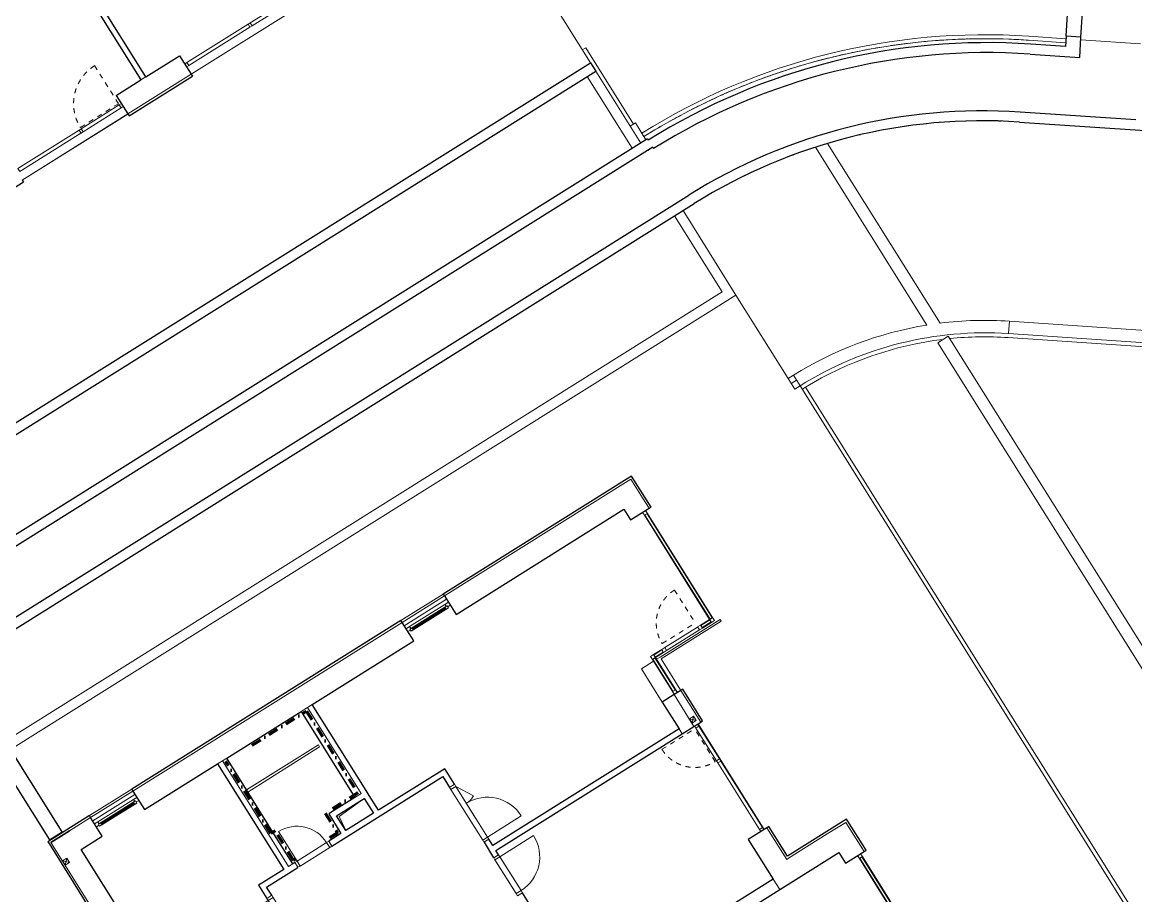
# Model space of a CAD drawing. Header units: millimetres. Extents: x -7743 to 191930, y -8645 to 72638.
# Drawn here: x 86112 to 108452, y 34252 to 51774 of the extents above; entities that cross this region are included whole.
import ezdxf

# ---------------------------------------------------------------- set-up
doc = ezdxf.new("R2010")
doc.units = ezdxf.units.MM
for name, pattern in [('HA_Dash_2mm-S1mm', [200, 100, -100]), ('HA_DashDot_2_2mm-S0_6mm', [1650, 750, -450, 0, -450]), ('HA_DashDot_4mm-S1mm', [400, 200, -100, 0, -100])]:
    doc.linetypes.add(name, pattern=pattern)
for name, color, linetype, lineweight in [('A-DETL-GENF-OTLN', 9, 'Continuous', 9), ('A-DOOR-____-MCUT', 9, 'Continuous', 9), ('A-DOOR-____-OTLN', 9, 'Continuous', 9), ('A-DOOR-FRAM-MCUT', 9, 'Continuous', 9), ('A-FLOR-____-OTLN', 9, 'Continuous', 9), ('A-GENM-____-OTLN', 9, 'Continuous', 9), ('A-GLAZ-____-MCUT', 9, 'Continuous', 5), ('A-GLAZ-____-OTLN', 9, 'Continuous', 5), ('A-GLAZ-CURT-MCUT', 9, 'Continuous', 5), ('A-GLAZ-CURT-OTLN', 9, 'Continuous', 5), ('A-GLAZ-CWMG-MCUT', 9, 'Continuous', 5), ('A-GLAZ-CWMG-OTLN', 9, 'Continuous', 5), ('A-WALL-____-MCUT', 9, 'Continuous', 25), ('A-WALL-____-OTLN', 9, 'Continuous', 9), ('I-WALL-____-MCUT', 9, 'Continuous', 25), ('I-WALL-____-OTLN', 9, 'Continuous', 9), ('M-HVAC-DUCT-OTLN', 9, 'Continuous', 9), ('S-BEAM-____-OTLN', 9, 'Continuous', 9)]:
    doc.layers.add(name, color=color, linetype=linetype, lineweight=lineweight)

# ---------------------------------------------------------------- blocks, each defined once
blk = doc.blocks.new('HA_DR_Single_Swing_Solid - In_BJ_700x2100-2040353-schema rezu D_110_5100')
at = {"layer": 'A-DOOR-____-MCUT', "linetype": 'HA_DashDot_2_2mm-S0_6mm'}
for p, q in [((-350, 57.5), (350, 57.5)), ((-350, -57.5), (350, -57.5))]:
    blk.add_line(p, q, dxfattribs=at)
at = {"layer": 'A-DOOR-____-OTLN', "lineweight": 5}
blk.add_line((350, -757.5), (350, -57.5), dxfattribs=at)
blk.add_arc((350, -57.5), 700, 180, 270, dxfattribs=at)
at = {"layer": 'A-DOOR-FRAM-MCUT'}
for p, q in [((-350, 57.5), (-400, 57.5)), ((-400, 57.5), (-400, -57.5)), ((-350, -57.5), (-350, 57.5)), ((400, 57.5), (350, 57.5)), ((350, 57.5), (350, -57.5)), ((400, -57.5), (400, 57.5)), ((-400, -57.5), (-350, -57.5)), ((350, -57.5), (400, -57.5))]:
    blk.add_line(p, q, dxfattribs=at)
blk = doc.blocks.new('HA_DR_Double_Swing_Solid - In_BJ_1200x2100_800-1662813-schema rezu D_110_5100')
at = {"layer": 'A-DOOR-____-MCUT', "linetype": 'HA_DashDot_2_2mm-S0_6mm'}
for p, q in [((-600, 57.5), (600, 57.5)), ((-600, -57.5), (600, -57.5))]:
    blk.add_line(p, q, dxfattribs=at)
at = {"layer": 'A-DOOR-____-OTLN', "lineweight": 5}
for p, q in [((600, 857.5), (600, 57.5)), ((-253.6, 257.5), (-600, 57.5))]:
    blk.add_line(p, q, dxfattribs=at)
for centre, radius, start, end in [((600, 57.5), 800, 90, 180), ((-600, 57.5), 400, 360, 30)]:
    blk.add_arc(centre, radius, start, end, dxfattribs=at)
at = {"layer": 'A-DOOR-FRAM-MCUT'}
for p, q in [((-650, -57.5), (-650, 57.5)), ((-650, 57.5), (-600, 57.5)), ((-600, 57.5), (-600, -57.5)), ((600, 57.5), (650, 57.5)), ((600, -57.5), (600, 57.5)), ((650, 57.5), (650, -57.5)), ((-600, -57.5), (-650, -57.5)), ((650, -57.5), (600, -57.5))]:
    blk.add_line(p, q, dxfattribs=at)
blk = doc.blocks.new('HA_WD_SinglePanel - 1000x2400-1662822-schema rezu D_110_5100')
at = {"layer": 'A-GLAZ-____-MCUT'}
for p, q in [((-420, 70), (-500, 70)), ((-500, 0), (-440, 0)), ((-440, -25), (-440, 25)), ((-440, 25), (-390, 25)), ((-420, 25), (-420, 70)), ((-390, 25), (-390, -25)), ((390, 5), (-390, 5)), ((390, -25), (390, 25)), ((390, 25), (440, 25)), ((500, 70), (420, 70)), ((420, 70), (420, 25)), ((440, 25), (440, -25)), ((440, 0), (500, 0)), ((-390, -25), (-440, -25)), ((390, -5), (-390, -5)), ((440, -25), (390, -25))]:
    blk.add_line(p, q, dxfattribs=at)
at = {"layer": 'A-GLAZ-____-OTLN'}
for p, q in [((440, 25), (-440, 25)), ((-440, -25), (-440, 25)), ((420, 70), (-420, 70)), ((390, 25), (-390, 25)), ((440, 25), (440, -25)), ((-440, -25), (440, -25)), ((390, -25), (-390, -25))]:
    blk.add_line(p, q, dxfattribs=at)
blk = doc.blocks.new('System Panel - Glazed_50mm_Offset50-1462710-schema rezu D_110_5100')
at = {"layer": 'A-GLAZ-CURT-MCUT'}
for p, q in [((1232, 125), (-1232, 125)), ((-1232, 125), (-1232, 75)), ((-1232, 75), (1232, 75)), ((1232, 75), (1232, 125))]:
    blk.add_line(p, q, dxfattribs=at)
blk = doc.blocks.new('Rectangular Mullion - 70x70_Symetric_Offset0-1462708-schema rezu D_110_5100')
at = {"layer": 'A-GLAZ-CWMG-OTLN'}
for p, q in [((-15683, 39795), (-16991, 41884)), ((-15623, 39832), (-16932, 41921))]:
    blk.add_line(p, q, dxfattribs=at)
blk = doc.blocks.new('Rectangular Mullion - 70x70_Symetric_Offset0-1395025-schema rezu D_110_5100')
at = {"layer": 'A-GLAZ-CWMG-MCUT'}
for p, q in [((-70, -65), (0, -65)), ((-70, -135), (-70, -65)), ((0, -135), (-70, -135)), ((0, -65), (0, -135))]:
    blk.add_line(p, q, dxfattribs=at)
blk = doc.blocks.new('Rectangular Mullion - 70x70_Symetric_Offset0-1395026-schema rezu D_110_5100')
at = {"layer": 'A-GLAZ-CWMG-MCUT'}
for p, q in [((0, -65), (-70, -65)), ((-70, -65), (-70, -135)), ((-70, -135), (0, -135)), ((0, -135), (0, -65))]:
    blk.add_line(p, q, dxfattribs=at)
blk = doc.blocks.new('System Panel - Glazed_50mm_Offset50-1502159-schema rezu D_110_5100')
at = {"layer": 'A-GLAZ-CURT-MCUT'}
for p, q in [((107.5, 125), (-107.5, 125)), ((-107.5, 125), (-107.5, 75)), ((-107.5, 75), (107.5, 75)), ((107.5, 75), (107.5, 125))]:
    blk.add_line(p, q, dxfattribs=at)
blk = doc.blocks.new('Rectangular Mullion - 70x70_Symetric_Offset0-1505272-schema rezu D_110_5100')
at = {"layer": 'A-GLAZ-CWMG-OTLN'}
for p, q in [((-15865, 39680), (-15683, 39795)), ((-15828, 39621), (-15646, 39735))]:
    blk.add_line(p, q, dxfattribs=at)
blk = doc.blocks.new('Rectangular Mullion - 70x70_Symetric_Offset0-1501645-schema rezu D_110_5100')
at = {"layer": 'A-GLAZ-CWMG-MCUT'}
for p, q in [((-70, -65), (0, -65)), ((-70, -135), (-70, -65)), ((0, -135), (-70, -135)), ((0, -65), (0, -135))]:
    blk.add_line(p, q, dxfattribs=at)
blk = doc.blocks.new('Rectangular Mullion - 70x70_Symetric_Offset0-1501646-schema rezu D_110_5100')
at = {"layer": 'A-GLAZ-CWMG-MCUT'}
for p, q in [((0, -65), (-70, -65)), ((-70, -65), (-70, -135)), ((-70, -135), (0, -135)), ((0, -135), (0, -65))]:
    blk.add_line(p, q, dxfattribs=at)
blk = doc.blocks.new('System Panel - Glazed_50mm_Offset50-1462713-schema rezu D_110_5100')
at = {"layer": 'A-GLAZ-CURT-MCUT'}
for p, q in [((380, 125), (-380, 125)), ((-380, 125), (-380, 75)), ((-380, 75), (380, 75)), ((380, 75), (380, 125))]:
    blk.add_line(p, q, dxfattribs=at)
blk = doc.blocks.new('Rectangular Mullion - 70x70_Symetric_Offset0-1462711-schema rezu D_110_5100')
at = {"layer": 'A-GLAZ-CWMG-OTLN'}
for p, q in [((-16429, 38348), (-16832, 38992)), ((-16369, 38385), (-16773, 39029))]:
    blk.add_line(p, q, dxfattribs=at)
blk = doc.blocks.new('System Panel - Glazed_50mm_Offset50-2022182-schema rezu D_110_5100')
at = {"layer": 'A-GLAZ-CURT-MCUT'}
for p, q in [((1197.5, 125), (-1197.5, 125)), ((-1197.5, 125), (-1197.5, 75)), ((-1197.5, 75), (1197.5, 75)), ((1197.5, 75), (1197.5, 125))]:
    blk.add_line(p, q, dxfattribs=at)
blk = doc.blocks.new('Rectangular Mullion - 70x70_Symetric_Offset0-2022180-schema rezu D_110_5100')
at = {"layer": 'A-GLAZ-CWMG-OTLN'}
for p, q in [((-11408, 32970), (-12679, 34999)), ((-11349, 33007), (-12619, 35036))]:
    blk.add_line(p, q, dxfattribs=at)
blk = doc.blocks.new('HA_GM_Shaft_Rectangle - Default-2055997-schema rezu D_110_5100')
at = {"layer": 'A-DETL-GENF-OTLN'}
for p, q in [((35, -35), (655, 0)), ((0, -350), (35, -35))]:
    blk.add_line(p, q, dxfattribs=at)
at = {"layer": 'A-GENM-____-OTLN'}
for p, q in [((0, -350), (0, 0)), ((0, 0), (655, 0)), ((655, 0), (655, -350)), ((655, -350), (0, -350))]:
    blk.add_line(p, q, dxfattribs=at)
blk = doc.blocks.new('HA_DR_Single_Swing_Solid - In_BJ_800x2100-2040331-schema rezu D_110_5100')
at = {"layer": 'A-DOOR-____-MCUT', "linetype": 'HA_DashDot_2_2mm-S0_6mm'}
for p, q in [((-400, 57.5), (400, 57.5)), ((-400, -57.5), (400, -57.5))]:
    blk.add_line(p, q, dxfattribs=at)
at = {"layer": 'A-DOOR-____-OTLN', "lineweight": 5}
blk.add_line((400, -857.5), (400, -57.5), dxfattribs=at)
blk.add_arc((400, -57.5), 800, 180, 270, dxfattribs=at)
at = {"layer": 'A-DOOR-FRAM-MCUT'}
for p, q in [((-400, 57.5), (-450, 57.5)), ((-450, 57.5), (-450, -57.5)), ((-400, -57.5), (-400, 57.5)), ((450, 57.5), (400, 57.5)), ((400, 57.5), (400, -57.5)), ((450, -57.5), (450, 57.5)), ((-450, -57.5), (-400, -57.5)), ((400, -57.5), (450, -57.5))]:
    blk.add_line(p, q, dxfattribs=at)
blk = doc.blocks.new('Systémový panel - Sklo-1501127-schema rezu D_110_5100')
at = {"layer": 'A-GLAZ-CURT-MCUT'}
for p, q in [((787.5, 0), (-787.5, 0)), ((-787.5, 0), (-787.5, -70)), ((787.5, -70), (787.5, 0)), ((-787.5, -70), (787.5, -70))]:
    blk.add_line(p, q, dxfattribs=at)
blk = doc.blocks.new('Obdélníková příčel - 50x70mm EXT-1501128-schema rezu D_110_5100')
at = {"layer": 'A-GLAZ-CWMG-MCUT'}
for p, q in [((-50, 70), (0, 70)), ((-50, 0), (-50, 70)), ((0, 70), (0, 0)), ((0, 0), (-50, 0))]:
    blk.add_line(p, q, dxfattribs=at)
blk = doc.blocks.new('Obdélníková příčel - 50x70mm EXT-1501129-schema rezu D_110_5100')
at = {"layer": 'A-GLAZ-CWMG-MCUT'}
for p, q in [((0, 70), (-50, 70)), ((-50, 70), (-50, 0)), ((0, 0), (0, 70)), ((-50, 0), (0, 0))]:
    blk.add_line(p, q, dxfattribs=at)
blk = doc.blocks.new('ABMV_CW_Single_Swing_Generic - Ex_Glass_SKLOPNE-1536050-schema rezu D_110_5100')
at = {"layer": 'A-DOOR-____-OTLN', "linetype": 'HA_Dash_2mm-S1mm', "lineweight": 5}
for p in [(387.5, 805), (-387.5, 30)]:
    blk.add_line(p, (387.5, 30), dxfattribs=at)
blk.add_arc((387.5, 30), 775, 90, 180, dxfattribs=at)
blk = doc.blocks.new('Obdélníková příčel - 50x70mm EXT-1501125-schema rezu D_110_5100')
at = {"layer": 'A-GLAZ-CWMG-OTLN'}
for p, q in [((-15958, 37616), (-15547, 36959)), ((-15899, 37653), (-15488, 36996))]:
    blk.add_line(p, q, dxfattribs=at)
blk = doc.blocks.new('Obdélníková příčel - 50x70mm EXT-1501126-schema rezu D_110_5100')
at = {"layer": 'A-GLAZ-CWMG-MCUT'}
for p, q in [((-25, 70), (25, 70)), ((-25, 0), (-25, 70)), ((25, 70), (25, 0)), ((25, 0), (-25, 0))]:
    blk.add_line(p, q, dxfattribs=at)
blk = doc.blocks.new('System Panel - Glazed_50mm_Offset50-1502124-schema rezu D_110_5100')
at = {"layer": 'A-GLAZ-CURT-MCUT'}
for p, q in [((97.5, 125), (-97.5, 125)), ((-97.5, 125), (-97.5, 75)), ((-97.5, 75), (97.5, 75)), ((97.5, 75), (97.5, 125))]:
    blk.add_line(p, q, dxfattribs=at)
blk = doc.blocks.new('Rectangular Mullion - 70x70_Symetric_Offset0-1505059-schema rezu D_110_5100')
at = {"layer": 'A-GLAZ-CWMG-OTLN'}
for p, q in [((-16810, 39089), (-16645, 39192)), ((-16773, 39029), (-16607, 39133))]:
    blk.add_line(p, q, dxfattribs=at)
blk = doc.blocks.new('Rectangular Mullion - 70x70_Symetric_Offset0-1501643-schema rezu D_110_5100')
at = {"layer": 'A-GLAZ-CWMG-MCUT'}
for p, q in [((-35, -65), (35, -65)), ((-35, -135), (-35, -65)), ((35, -135), (-35, -135)), ((35, -65), (35, -135))]:
    blk.add_line(p, q, dxfattribs=at)
blk = doc.blocks.new('ABMV_CW_Single_Swing_Generic - Ex_Glass_SKLOPNE-1536052-schema rezu D_110_5100')
at = {"layer": 'A-DOOR-____-OTLN', "linetype": 'HA_Dash_2mm-S1mm', "lineweight": 5}
for p in [(390, 810), (-390, 30)]:
    blk.add_line(p, (390, 30), dxfattribs=at)
blk.add_arc((390, 30), 780, 90, 180, dxfattribs=at)
blk = doc.blocks.new('Rectangular Mullion - 70x70_Symetric_Offset0-1502155-schema rezu D_110_5100')
at = {"layer": 'A-GLAZ-CWMG-OTLN'}
for p, q in [((-16585, 39229), (-15924, 39643)), ((-16548, 39170), (-15887, 39584))]:
    blk.add_line(p, q, dxfattribs=at)
blk = doc.blocks.new('HA_GM_Tiling_LineBased - Generic Tiles-1982633-schema rezu D_110_5100')
at = {"layer": 'A-GENM-____-OTLN', "linetype": 'HA_DashDot_4mm-S1mm', "lineweight": 80}
blk.add_line((-50, -50), (0, -50), dxfattribs=at)
blk = doc.blocks.new('HA_GM_Tiling_LineBased - Generic Tiles-1981519-schema rezu D_110_5100')
at = {"layer": 'A-GENM-____-OTLN', "linetype": 'HA_DashDot_4mm-S1mm', "lineweight": 80}
blk.add_line((50, -50), (1750, -50), dxfattribs=at)
blk = doc.blocks.new('HA_GM_Tiling_LineBased - Generic Tiles-1682384-schema rezu D_110_5100')
at = {"layer": 'A-GENM-____-OTLN', "linetype": 'HA_DashDot_4mm-S1mm', "lineweight": 80}
blk.add_line((50, -50), (1335, -50), dxfattribs=at)
blk = doc.blocks.new('HA_GM_Tiling_LineBased - Generic Tiles-1682385-schema rezu D_110_5100')
at = {"layer": 'A-GENM-____-OTLN', "linetype": 'HA_DashDot_4mm-S1mm', "lineweight": 80}
blk.add_line((50, -50), (1985, -50), dxfattribs=at)
blk = doc.blocks.new('HA_GM_Tiling_LineBased - Generic Tiles-1682386-schema rezu D_110_5100')
at = {"layer": 'A-GENM-____-OTLN', "linetype": 'HA_DashDot_4mm-S1mm', "lineweight": 80}
blk.add_line((50, -50), (820, -50), dxfattribs=at)
blk = doc.blocks.new('HA_GM_Tiling_LineBased - Generic Tiles-1682387-schema rezu D_110_5100')
at = {"layer": 'A-GENM-____-OTLN', "linetype": 'HA_DashDot_4mm-S1mm', "lineweight": 80}
blk.add_line((-50, -50), (415, -50), dxfattribs=at)
blk = doc.blocks.new('HA_GM_Tiling_LineBased - Generic Tiles-1682388-schema rezu D_110_5100')
at = {"layer": 'A-GENM-____-OTLN', "linetype": 'HA_DashDot_4mm-S1mm', "lineweight": 80}
blk.add_line((50, -50), (240, -50), dxfattribs=at)
blk = doc.blocks.new('HA_GM_Tiling_LineBased - Generic Tiles-1981531-schema rezu D_110_5100')
at = {"layer": 'A-GENM-____-OTLN', "linetype": 'HA_DashDot_4mm-S1mm', "lineweight": 80}
blk.add_line((50, -50), (750, -50), dxfattribs=at)
blk = doc.blocks.new('HA_GM_Tiling_LineBased - Generic Tiles-1981518-schema rezu D_110_5100')
at = {"layer": 'A-GENM-____-OTLN', "linetype": 'HA_DashDot_4mm-S1mm', "lineweight": 80}
blk.add_line((-50, -50), (50, -50), dxfattribs=at)
blk = doc.blocks.new('185-01_OBJEKT C_Central_rvt-3-schema rezu D_110_5100')
at = {"layer": 'A-FLOR-____-OTLN'}
for p, q in [((-20962, 40199), (-21810, 39668)), ((-16328, 38328), (-16768, 39032)), ((-14590, 35582), (-15917, 37701)), ((-27213, 36284), (-28060, 35753)), ((-12656, 35094), (-12652, 35097)), ((-12652, 35097), (-12652, 35098))]:
    blk.add_line(p, q, dxfattribs=at)
at = {"layer": 'A-WALL-____-MCUT'}
for p, q in [((-17249, 42672), (-17287, 42648)), ((-16859, 42049), (-17249, 42672)), ((-17287, 42648), (-21029, 40305)), ((-20771, 39893), (-17403, 42004)), ((-17403, 42004), (-17270, 41792)), ((-17270, 41792), (-16897, 42025)), ((-16897, 42025), (-16859, 42049)), ((-21029, 40305), (-21005, 40266)), ((-21005, 40266), (-20771, 39893)), ((-21876, 39774), (-27279, 36390)), ((-21852, 39736), (-21876, 39774)), ((-21619, 39363), (-21852, 39736)), ((-23657, 38086), (-21619, 39363)), ((-16260, 38371), (-16396, 38286)), ((-16222, 38395), (-16260, 38371)), ((-15824, 37759), (-16222, 38395)), ((-25373, 37011), (-23882, 37945)), ((-15862, 37735), (-15824, 37759)), ((-15998, 37650), (-15862, 37735)), ((-27021, 35979), (-25555, 36897)), ((-27279, 36390), (-27255, 36352)), ((-27255, 36352), (-27021, 35979)), ((-28126, 35859), (-28961, 35336)), ((-28103, 35821), (-28126, 35859)), ((-27869, 35448), (-28103, 35821)), ((-12936, 35786), (-14122, 35043)), ((-12912, 35748), (-12936, 35786)), ((-12546, 35164), (-12912, 35748)), ((-28526, 35555), (-28899, 35322)), ((-28899, 35322), (-28526, 35555)), ((-14535, 35617), (-14908, 35383)), ((-14497, 35641), (-14535, 35617)), ((-14122, 35043), (-14497, 35641)), ((-28961, 35336), (-28937, 35298)), ((-28937, 35298), (-27536, 33061)), ((-28293, 35182), (-27869, 35448)), ((-14908, 35383), (-14409, 34586)), ((-27125, 33318), (-28293, 35182)), ((-13903, 34608), (-13090, 35118)), ((-13090, 35118), (-12958, 34907)), ((-12958, 34907), (-12585, 35140)), ((-12585, 35140), (-12546, 35164)), ((-14276, 34375), (-13903, 34608))]:
    blk.add_line(p, q, dxfattribs=at)
at = {"layer": 'A-WALL-____-MCUT', "lineweight": 9}
for p, q in [((-17263, 42610), (-21005, 40266)), ((-21005, 40266), (-17263, 42610)), ((-17030, 42237), (-17263, 42610)), ((-17263, 42610), (-17030, 42237)), ((-16897, 42025), (-17030, 42237)), ((-17030, 42237), (-16897, 42025)), ((-21852, 39736), (-27255, 36352)), ((-27255, 36352), (-21852, 39736)), ((-15998, 37650), (-16396, 38286)), ((-16396, 38286), (-15998, 37650)), ((-16260, 38371), (-15862, 37735)), ((-15862, 37735), (-16260, 38371)), ((-23754, 38025), (-23882, 37945)), ((-23657, 38086), (-23754, 38025)), ((-23754, 38025), (-22674, 36300)), ((-22674, 36300), (-23754, 38025)), ((-16235, 37502), (-16296, 37599)), ((-25458, 36958), (-25555, 36897)), ((-25373, 37011), (-25458, 36958)), ((-24463, 35369), (-25458, 36958)), ((-25458, 36958), (-24463, 35369)), ((-22801, 36221), (-22674, 36300)), ((-28103, 35821), (-28526, 35555)), ((-28526, 35555), (-28103, 35821)), ((-14137, 34981), (-14535, 35617)), ((-14535, 35617), (-14137, 34981)), ((-12950, 35724), (-13323, 35491)), ((-13323, 35491), (-12950, 35724)), ((-12585, 35140), (-12950, 35724)), ((-12950, 35724), (-12585, 35140)), ((-28899, 35322), (-27498, 33084)), ((-27498, 33084), (-28899, 35322)), ((-24131, 34839), (-24463, 35369)), ((-24463, 35369), (-24131, 34839)), ((-13323, 35491), (-14099, 35005)), ((-14099, 35005), (-13323, 35491)), ((-24131, 34839), (-24046, 34892)), ((-14137, 34981), (-14099, 35005)), ((-14276, 34375), (-14409, 34586))]:
    blk.add_line(p, q, dxfattribs=at)
at = {"layer": 'A-WALL-____-OTLN'}
for p, q in [((-21876, 39774), (-21029, 40305)), ((-21810, 39668), (-20962, 40199)), ((-16679, 39040), (-15474, 39796)), ((-15450, 39757), (-15474, 39796)), ((-15450, 39757), (-16656, 39002)), ((-17052, 38807), (-16811, 38958)), ((-16751, 38995), (-16679, 39040)), ((-16656, 39002), (-16260, 38371)), ((-16633, 38137), (-17052, 38807)), ((-28126, 35859), (-27279, 36390)), ((-28060, 35753), (-27213, 36284)), ((-12584, 35139), (-12652, 35097)), ((-12652, 35097), (-12652, 35098)), ((-12585, 35140), (-12584, 35139))]:
    blk.add_line(p, q, dxfattribs=at)
at = {"layer": 'I-WALL-____-MCUT'}
for p, q in [((-16396, 38286), (-16633, 38137)), ((-22577, 36361), (-23657, 38086)), ((-16633, 38137), (-16296, 37599)), ((-23882, 37945), (-22801, 36221)), ((-16296, 37599), (-20033, 35258)), ((-16235, 37502), (-15998, 37650)), ((-19972, 35161), (-16235, 37502)), ((-25555, 36897), (-24228, 34778)), ((-24378, 35422), (-25373, 37011)), ((-23265, 35246), (-21036, 36642)), ((-20999, 36801), (-22330, 35967)), ((-21036, 36642), (-20900, 36426)), ((-20938, 36703), (-20999, 36801)), ((-20803, 36487), (-20938, 36703)), ((-22801, 36221), (-23229, 35953)), ((-23168, 35855), (-22613, 36203)), ((-22613, 36203), (-22427, 35906)), ((-22516, 36264), (-22577, 36361)), ((-22330, 35967), (-22516, 36264)), ((-23229, 35953), (-23327, 35892)), ((-23327, 35892), (-23080, 35498)), ((-22982, 35559), (-23168, 35855)), ((-22427, 35906), (-22982, 35559)), ((-24046, 34892), (-24378, 35422)), ((-23080, 35498), (-23326, 35344)), ((-20210, 35324), (-20017, 35015)), ((-20033, 35258), (-20113, 35385)), ((-19919, 35076), (-19972, 35161)), ((-24004, 34919), (-24046, 34892)), ((-24228, 34778), (-24635, 34523)), ((-24574, 34426), (-23943, 34821)), ((-24635, 34523), (-24733, 34462)), ((-24733, 34462), (-24568, 34200)), ((-24470, 34261), (-24574, 34426)), ((-14409, 34586), (-18146, 32246)), ((-18146, 32246), (-19441, 34313)), ((-19285, 31237), (-14276, 34375))]:
    blk.add_line(p, q, dxfattribs=at)
at = {"layer": 'I-WALL-____-OTLN'}
for p, q in [((-24975, 36375), (-23534, 37278)), ((-23508, 37236), (-24948, 36333)), ((-23534, 37278), (-23508, 37236)), ((-20776, 36445), (-20139, 35428)), ((-20237, 35367), (-20874, 36384)), ((-19565, 34295), (-19990, 34973)), ((-19893, 35034), (-19468, 34356))]:
    blk.add_line(p, q, dxfattribs=at)
at = {"layer": 'M-HVAC-DUCT-OTLN', "lineweight": 5}
for p, q in [((-16090, 37799), (-16005, 37852)), ((-15952, 37767), (-16090, 37799)), ((-16037, 37714), (-16090, 37799)), ((-16037, 37714), (-16005, 37852)), ((-15952, 37767), (-16037, 37714)), ((-16005, 37852), (-15952, 37767)), ((-28664, 34950), (-28579, 35003)), ((-28526, 34918), (-28664, 34950)), ((-28611, 34865), (-28664, 34950)), ((-28611, 34865), (-28579, 35003)), ((-28526, 34918), (-28611, 34865)), ((-28579, 35003), (-28526, 34918))]:
    blk.add_line(p, q, dxfattribs=at)
at = {"layer": 'A-DOOR-____-OTLN', "color": 250, "lineweight": 9}
for name, p, rotation in [('ABMV_CW_Single_Swing_Generic - Ex_Glass_SKLOPNE-1536052-schema rezu D_110_5100', (-16289, 39491), 32.06124947745543), ('ABMV_CW_Single_Swing_Generic - Ex_Glass_SKLOPNE-1536050-schema rezu D_110_5100', (-15753, 37288), 122.0612494774548), ('HA_DR_Double_Swing_Solid - In_BJ_1200x2100_800-1662813-schema rezu D_110_5100', (-20507, 35906), 302.0612494774555), ('HA_DR_Single_Swing_Solid - In_BJ_700x2100-2040353-schema rezu D_110_5100', (-23634, 35083), 212.0612494774556), ('HA_DR_Single_Swing_Solid - In_BJ_800x2100-2040331-schema rezu D_110_5100', (-19729, 34664), 122.0612494774555), ('HA_DR_Single_Swing_Solid - In_BJ_800x2100-2040331-schema rezu D_110_5100', (-24280, 33849), 302.0612494774555)]:
    blk.add_blockref(name, p, dxfattribs=dict(at, rotation=rotation))
at = {"layer": 'A-GENM-____-OTLN', "color": 250, "lineweight": 9}
for name, p, rotation in [('HA_GM_Tiling_LineBased - Generic Tiles-1682384-schema rezu D_110_5100', (-24928, 37290), 32.06124947745583), ('HA_GM_Tiling_LineBased - Generic Tiles-1682385-schema rezu D_110_5100', (-23754, 38025), 302.0612494774557), ('HA_GM_Tiling_LineBased - Generic Tiles-1981519-schema rezu D_110_5100', (-24502, 35433), 122.0612494774557), ('HA_GM_Tiling_LineBased - Generic Tiles-1682386-schema rezu D_110_5100', (-22674, 36300), 212.0612494774558), ('HA_GM_Shaft_Rectangle - Default-2055997-schema rezu D_110_5100', (-23168, 35855), 32.06124947745543), ('HA_GM_Tiling_LineBased - Generic Tiles-1682387-schema rezu D_110_5100', (-23327, 35892), 302.0612494774557), ('HA_GM_Tiling_LineBased - Generic Tiles-1981518-schema rezu D_110_5100', (-24418, 35486), 212.0612494774558), ('HA_GM_Tiling_LineBased - Generic Tiles-1981531-schema rezu D_110_5100', (-24046, 34892), 122.0612494774557), ('HA_GM_Tiling_LineBased - Generic Tiles-1682388-schema rezu D_110_5100', (-23080, 35498), 212.0612494774558), ('HA_GM_Tiling_LineBased - Generic Tiles-1982633-schema rezu D_110_5100', (-24004, 34919), 212.0612494774558)]:
    blk.add_blockref(name, p, dxfattribs=dict(at, rotation=rotation))
at = {"layer": 'A-GLAZ-____-OTLN', "color": 250, "lineweight": 9, "rotation": 32.06124947745575}
for p in [(-21312, 39815), (-27562, 35900)]:
    blk.add_blockref('HA_WD_SinglePanel - 1000x2400-1662822-schema rezu D_110_5100', p, dxfattribs=at)
at = {"layer": 'A-GLAZ-CURT-OTLN', "color": 250, "lineweight": 9}
for name, p, rotation in [('System Panel - Glazed_50mm_Offset50-1462710-schema rezu D_110_5100', (-16392, 40805), 302.0612494774553), ('System Panel - Glazed_50mm_Offset50-1502159-schema rezu D_110_5100', (-15808, 39793), 212.0612494774554), ('System Panel - Glazed_50mm_Offset50-1502124-schema rezu D_110_5100', (-16762, 39195), 212.0612494774554), ('System Panel - Glazed_50mm_Offset50-1462713-schema rezu D_110_5100', (-16685, 38636), 302.0612494774554), ('Systémový panel - Sklo-1501127-schema rezu D_110_5100', (-15102, 36249), 122.0612494774548), ('System Panel - Glazed_50mm_Offset50-2022182-schema rezu D_110_5100', (-12098, 33949), 302.0612494774555)]:
    blk.add_blockref(name, p, dxfattribs=dict(at, rotation=rotation))
at = {"layer": 'A-GLAZ-CWMG-OTLN', "color": 250, "lineweight": 9}
for name, p, rotation in [('Rectangular Mullion - 70x70_Symetric_Offset0-1395026-schema rezu D_110_5100', (-17083, 41908), 122.0612494774553), ('Rectangular Mullion - 70x70_Symetric_Offset0-1501646-schema rezu D_110_5100', (-15658, 39887), 32.06124947745543), ('Rectangular Mullion - 70x70_Symetric_Offset0-1395026-schema rezu D_110_5100', (-16924, 39017), 122.0612494774554), ('Obdélníková příčel - 50x70mm EXT-1501129-schema rezu D_110_5100', (-14658, 35540), 302.0612494774548), ('Rectangular Mullion - 70x70_Symetric_Offset0-1395026-schema rezu D_110_5100', (-12771, 35024), 122.0612494774555)]:
    blk.add_blockref(name, p, dxfattribs=dict(at, rotation=rotation))
for name in ['Rectangular Mullion - 70x70_Symetric_Offset0-1462708-schema rezu D_110_5100', 'Rectangular Mullion - 70x70_Symetric_Offset0-1505272-schema rezu D_110_5100', 'Rectangular Mullion - 70x70_Symetric_Offset0-1502155-schema rezu D_110_5100', 'Rectangular Mullion - 70x70_Symetric_Offset0-1505059-schema rezu D_110_5100', 'Rectangular Mullion - 70x70_Symetric_Offset0-1462711-schema rezu D_110_5100', 'Obdélníková příčel - 50x70mm EXT-1501125-schema rezu D_110_5100', 'Rectangular Mullion - 70x70_Symetric_Offset0-2022180-schema rezu D_110_5100']:
    blk.add_blockref(name, (0, 0), dxfattribs=at)
at = {"layer": 'A-GLAZ-CWMG-OTLN', "color": 250, "lineweight": 9, "extrusion": (0, 0, -1)}
for name, p, rotation in [('Rectangular Mullion - 70x70_Symetric_Offset0-1395025-schema rezu D_110_5100', (15701, 39701), 237.9387505225447), ('Rectangular Mullion - 70x70_Symetric_Offset0-1501643-schema rezu D_110_5100', (15929, 39717), 327.9387505225446), ('Rectangular Mullion - 70x70_Symetric_Offset0-1501643-schema rezu D_110_5100', (16649, 39266), 327.9387505225446), ('Rectangular Mullion - 70x70_Symetric_Offset0-1501645-schema rezu D_110_5100', (16904, 39107), 327.9387505225446), ('Rectangular Mullion - 70x70_Symetric_Offset0-1395025-schema rezu D_110_5100', (16446, 38254), 237.9387505225446), ('Obdélníková příčel - 50x70mm EXT-1501128-schema rezu D_110_5100', (15985, 37658), 57.93875052254517), ('Obdélníková příčel - 50x70mm EXT-1501126-schema rezu D_110_5100', (15534, 36938), 57.93875052254517)]:
    blk.add_blockref(name, p, dxfattribs=dict(at, rotation=rotation))
blk = doc.blocks.new('Systémový panel - Sklo-1480324-schema rezu D_110_5100')
at = {"layer": 'A-GLAZ-CURT-MCUT'}
for p, q in [((-725, 0), (725, 0)), ((-725, -70), (-725, 0)), ((725, -70), (-725, -70)), ((725, -70), (725, 0))]:
    blk.add_line(p, q, dxfattribs=at)
blk = doc.blocks.new('Obdélníková příčel - 50x70mm EXT-1479988-schema rezu D_110_5100')
at = {"layer": 'A-GLAZ-CWMG-MCUT'}
for p, q in [((0, 70), (-50, 70)), ((-50, 70), (-50, 0)), ((-50, 0), (0, 0)), ((0, 70), (0, 0))]:
    blk.add_line(p, q, dxfattribs=at)
blk = doc.blocks.new('ABMV_CW_Single_Swing_Generic - Ex_Glass_SKLOPNE-1529248-schema rezu D_110_5100')
at = {"layer": 'A-DOOR-____-OTLN', "linetype": 'HA_Dash_2mm-S1mm', "lineweight": 5}
for p in [(450, 930), (-450, 30)]:
    blk.add_line(p, (450, 30), dxfattribs=at)
blk.add_arc((450, 30), 900, 90, 180, dxfattribs=at)
blk = doc.blocks.new('Obdélníková příčel - 50x70mm EXT-1480163-schema rezu D_110_5100')
at = {"layer": 'A-GLAZ-CWMG-OTLN'}
for p, q in [((-31448, 47661), (-32211, 47183)), ((-31411, 47601), (-32173, 47124))]:
    blk.add_line(p, q, dxfattribs=at)
blk = doc.blocks.new('Obdélníková příčel - 50x70mm EXT-1479993-schema rezu D_110_5100')
at = {"layer": 'A-GLAZ-CWMG-MCUT'}
for p, q in [((25, 70), (-25, 70)), ((-25, 70), (-25, 0)), ((-25, 0), (25, 0)), ((25, 70), (25, 0))]:
    blk.add_line(p, q, dxfattribs=at)
blk = doc.blocks.new('Obdélníková příčel - 50x70mm EXT-1479989-schema rezu D_110_5100')
at = {"layer": 'A-GLAZ-CWMG-MCUT'}
for p, q in [((0, 70), (-50, 70)), ((-50, 70), (-50, 0)), ((-50, 0), (0, 0)), ((0, 70), (0, 0))]:
    blk.add_line(p, q, dxfattribs=at)
blk = doc.blocks.new('185-01_OBJEKT D_Central_rvt-3-schema rezu D_110_5100')
at = {"layer": 'A-FLOR-____-OTLN'}
for p, q in [((-26084, 50730), (-23965, 52057)), ((-29474, 48607), (-27355, 49934))]:
    blk.add_line(p, q, dxfattribs=at)
at = {"layer": 'A-WALL-____-MCUT'}
for p, q in [((-26996, 50679), (-26318, 51104)), ((-26318, 51104), (-26085, 50731)), ((-26085, 50731), (-26061, 50693)), ((-27589, 50308), (-27094, 50618)), ((-27332, 49897), (-26061, 50693)), ((-27589, 50308), (-27356, 49935)), ((-27356, 49935), (-27332, 49897)), ((-31251, 47442), (-29451, 48570)), ((-29474, 48608), (-29451, 48570))]:
    blk.add_line(p, q, dxfattribs=at)
at = {"layer": 'A-WALL-____-MCUT', "lineweight": 9}
for p, q in [((-27356, 49935), (-26085, 50731)), ((-26085, 50731), (-27356, 49935)), ((-27094, 50618), (-26996, 50679))]:
    blk.add_line(p, q, dxfattribs=at)
at = {"layer": 'I-WALL-____-MCUT'}
for p, q in [((-26996, 50679), (-29403, 54523)), ((-29501, 54461), (-27094, 50618))]:
    blk.add_line(p, q, dxfattribs=at)
at = {"layer": 'A-DOOR-____-OTLN', "color": 250, "lineweight": 9, "rotation": 32.06111111111168}
blk.add_blockref('ABMV_CW_Single_Swing_Generic - Ex_Glass_SKLOPNE-1529248-schema rezu D_110_5100', (-27910, 49877), dxfattribs=at)
at = {"layer": 'A-GLAZ-CURT-OTLN', "color": 250, "lineweight": 9, "rotation": 32.06111111111168}
for p in [(-25558, 51350), (-28948, 49227)]:
    blk.add_blockref('Systémový panel - Sklo-1480324-schema rezu D_110_5100', p, dxfattribs=at)
at = {"layer": 'A-GLAZ-CWMG-OTLN', "color": 250, "lineweight": 9}
for p in [(7310, 4578), (3920, 2455)]:
    blk.add_blockref('Obdélníková příčel - 50x70mm EXT-1480163-schema rezu D_110_5100', p, dxfattribs=at)
at = {"layer": 'A-GLAZ-CWMG-OTLN', "color": 250, "lineweight": 9, "extrusion": (0, 0, -1), "rotation": 147.9388888888883}
for name, p in [('Obdélníková příčel - 50x70mm EXT-1479993-schema rezu D_110_5100', (24922, 51748)), ('Obdélníková příčel - 50x70mm EXT-1479988-schema rezu D_110_5100', (27486, 50142)), ('Obdélníková příčel - 50x70mm EXT-1479993-schema rezu D_110_5100', (28312, 49625))]:
    blk.add_blockref(name, p, dxfattribs=at)
at = {"layer": 'A-GLAZ-CWMG-OTLN', "color": 250, "lineweight": 9, "rotation": 212.0611111111117}
blk.add_blockref('Obdélníková příčel - 50x70mm EXT-1479989-schema rezu D_110_5100', (-26215, 50939), dxfattribs=at)

msp = doc.modelspace()

# ---------------------------------------------------------------- linework, layer by layer
at = {"layer": 'A-FLOR-____-OTLN'}
for p, q in [((91621, 52058), (89500.8, 50729.9)), ((97511.6, 50961.5), (96770.9, 52144.1)), ((107045.9, 51364), (106299.6, 51414.6)), ((108547.6, 51342.2), (107350.2, 51423.5)), ((88231.2, 49934.7), (86112.5, 48607.6)), ((98626.4, 49181.6), (98626.1, 49182.1)), ((104258.8, 45699.6), (102024, 49267.5)), ((102270.7, 49344.7), (104529.4, 45738.6)), ((100430.9, 46300.6), (101479.3, 44626.9)), ((105917.1, 45777.6), (111786.7, 45379.2)), ((101479.3, 44626.9), (101585.3, 44693.2)), ((101612, 44415), (101479.3, 44626.9)), ((101646.2, 44595.7), (101540.4, 44529.4)), ((101717.8, 44481.2), (101612, 44415)), ((112241.6, 27680), (101718, 44481.4)), ((93734.5, 39735.5), (94582, 40266.4)), ((87484.4, 35820.7), (88331.8, 36351.5)), ((86910.1, 35531.8), (86918.1, 35519.1)), ((86723.7, 35415), (86731.6, 35402.3)), ((103002.9, 35139.4), (102930.8, 35094.3))]:
    msp.add_line(p, q, dxfattribs=at)
for centre, radius, start, end in [((105426.1, 38544.2), 12900, 86.11727, 122.02139), ((105379, 38898.2), 10900, 99.24791, 100.12208), ((105379, 38898.2), 10900, 97.37209, 98.23681), ((105379, 38898.2), 10900, 95.49627, 96.34805), ((105379, 38898.2), 10900, 93.62046, 94.45347), ((105379, 38898.2), 10900, 91.74465, 92.54805), ((105379, 38898.2), 10900, 89.86886, 90.61882), ((105379, 38898.2), 10900, 87.99306, 88.61813), ((105379, 38898.2), 10900, 104.87542, 105.76687), ((105379, 38898.2), 10900, 102.99958, 103.88653), ((105379, 38898.2), 10900, 101.12374, 102.00507), ((105426.1, 38544.2), 12625, 121.86119, 122.58779), ((105379, 38898.2), 10900, 108.40453, 109.22901), ((105379, 38898.2), 10900, 112.08475, 112.89969), ((105379, 38898.2), 10900, 110.24294, 111.06508), ((105379, 38898.2), 10900, 115.79031, 116.56601), ((105379, 38898.2), 10900, 113.93225, 114.73324), ((105379, 38898.2), 10900, 117.67159, 118.39818), ((105379, 38898.2), 10900, 119.62255, 120.2299), ((105426.1, 38544.2), 7250, 99.26561, 121.99028), ((105426.1, 38544.2), 7250, 86.11727, 97.10486)]:
    msp.add_arc(centre, radius, start, end, dxfattribs=at)
at = {"layer": 'A-WALL-____-MCUT'}
for p, q in [((107054.1, 51495.5), (107647.2, 60988.2)), ((107353.5, 51476.8), (107946.6, 60969.5)), ((82956.1, 41844.6), (97511.6, 50961.5)), ((97511.6, 50961.5), (97617.8, 50792)), ((83062.3, 41675.1), (97617.8, 50792)), ((98655.6, 49436.6), (83964.5, 40234.7)), ((98655.6, 49436.6), (98672.6, 49409.5)), ((98761.8, 49267.1), (84070.6, 40065.2)), ((98761.8, 49267.1), (98778.8, 49240)), ((84707.6, 39048.2), (99486.9, 48305.3)), ((84813.8, 38878.7), (99593, 48135.8)), ((84459, 38879.9), (86655.9, 35372.6)), ((86910.1, 35531.8), (84813.8, 38878.7)), ((86655.9, 35372.6), (86910.1, 35531.8))]:
    msp.add_line(p, q, dxfattribs=at)
for centre, radius in [((105480.4, 38540.5), 12825), ((105480.4, 38540.5), 12625), ((105379, 38898.2), 11100), ((105379, 38898.2), 10900)]:
    msp.add_arc(centre, radius, 86.11727, 122.06125, dxfattribs=at)
at = {"layer": 'A-WALL-____-OTLN'}
for p, q in [((106305.1, 51494.4), (107050.9, 51443.8)), ((97348.7, 51221.5), (97416.5, 51264)), ((97416.5, 51264), (98375.4, 49733)), ((97617.8, 50792), (98520, 49351.6)), ((98350.5, 49245.4), (97448.3, 50685.8)), ((100155.3, 46364), (99199.8, 47889.4)), ((99369.3, 47995.6), (100430.9, 46300.6)), ((85769.3, 37353.2), (100155.3, 46364)), ((100430.9, 46300.6), (85875.4, 37183.7)), ((105900.1, 45528.2), (105917.1, 45777.6)), ((104479.9, 45346.7), (104691.7, 45479.4)), ((104691.7, 45479.4), (115872.5, 27629)), ((111764.3, 45050), (105894.7, 45448.3)), ((111769.7, 45129.8), (105900.1, 45528.2)), ((115641.3, 27527), (104479.9, 45346.7)), ((101585.3, 44693.3), (101717.8, 44481.2)), ((101828.5, 44455.5), (113214.6, 26277.2)), ((86663.8, 35359.9), (86655.9, 35372.6)), ((86723.7, 35415), (86731.6, 35402.3))]:
    msp.add_line(p, q, dxfattribs=at)
for centre, radius, start, end in [((105426.1, 38544.2), 12980, 86.11727, 122.02159), ((105426.1, 38544.2), 12900, 95.06248, 95.84684), ((105426.1, 38544.2), 12900, 93.92753, 94.90528), ((105426.1, 38544.2), 12900, 93.27344, 94.04506), ((105426.1, 38544.2), 12900, 92.14233, 93.14765), ((105426.1, 38544.2), 12900, 91.4844, 92.233), ((105426.1, 38544.2), 12900, 90.33481, 91.39003), ((105426.1, 38544.2), 12900, 89.69536, 90.39828), ((105426.1, 38544.2), 12900, 88.46035, 89.63243), ((105426.1, 38544.2), 12900, 86.11727, 87.85343), ((105426.1, 38544.2), 12900, 101.00271, 101.93601), ((105426.1, 38544.2), 12900, 100.38742, 101.22671), ((105426.1, 38544.2), 12900, 99.23851, 100.1783), ((105426.1, 38544.2), 12900, 98.64057, 99.43596), ((105426.1, 38544.2), 12900, 97.47219, 98.4206), ((105426.1, 38544.2), 12900, 96.85153, 97.64306), ((105426.1, 38544.2), 12900, 95.70259, 96.66293), ((105426.1, 38544.2), 12900, 105.73873, 106.59166), ((105426.1, 38544.2), 12900, 104.52717, 105.45152), ((105426.1, 38544.2), 12900, 103.95496, 104.80421), ((105426.1, 38544.2), 12900, 102.76546, 103.69375), ((105426.1, 38544.2), 12900, 102.17119, 103.01599), ((105426.1, 38544.2), 12900, 109.30627, 110.16491), ((105426.1, 38544.2), 12900, 108.04848, 108.96715), ((105426.1, 38544.2), 12900, 107.5225, 108.37851), ((105426.1, 38544.2), 12900, 106.28812, 107.20931), ((105426.1, 38544.2), 12900, 111.56795, 112.48293), ((105426.1, 38544.2), 12900, 111.09004, 111.95094), ((105426.1, 38544.2), 12900, 109.8084, 110.72502), ((105426.1, 38544.2), 12900, 114.65758, 115.52217), ((105426.1, 38544.2), 12900, 113.32721, 114.24089), ((105426.1, 38544.2), 12900, 112.87381, 113.73668), ((105426.1, 38544.2), 12900, 116.84507, 117.75697), ((105426.1, 38544.2), 12900, 116.44135, 117.30747), ((105426.1, 38544.2), 12900, 115.08624, 115.9989), ((105426.1, 38544.2), 12900, 118.60374, 119.51511), ((105426.1, 38544.2), 12900, 118.22513, 119.0926), ((105426.1, 38544.2), 12900, 120.36226, 121.27332), ((105426.1, 38544.2), 12900, 120.0089, 120.87759), ((105426.1, 38544.2), 12900, 121.79267, 122.02138), ((105379, 38898.2), 10900, 106.86503, 106.98689), ((105426.1, 38544.2), 7000, 86.11727, 121.98966), ((105426.1, 38544.2), 6920, 97.00115, 121.32435), ((105426.1, 38544.2), 6920, 86.11727, 95.83175), ((105426.1, 38544.2), 6920, 121.3245, 121.9869)]:
    msp.add_arc(centre, radius, start, end, dxfattribs=at)
at = {"layer": 'I-WALL-____-MCUT'}
for p, q in [((107054.1, 51495.5), (107041.2, 51289.1)), ((107353.5, 51476.8), (107054.1, 51495.5)), ((107328.1, 51069.2), (107353.5, 51476.8)), ((107041.2, 51289.1), (106348.9, 51336.1)), ((106335.3, 51136.6), (107328.1, 51069.2)), ((108452.2, 49815.2), (106130.7, 49972.7)), ((106117.1, 49773.2), (108739.1, 49595.3))]:
    msp.add_line(p, q, dxfattribs=at)
at = {"layer": 'S-BEAM-____-OTLN'}
for q in [(98307.6, 49690.6), (98625.9, 49417.9)]:
    msp.add_line((98413.6, 49756.9), q, dxfattribs=at)

# ---------------------------------------------------------------- block references
at = {"lineweight": 5}
for name in ['185-01_OBJEKT D_Central_rvt-3-schema rezu D_110_5100', '185-01_OBJEKT C_Central_rvt-3-schema rezu D_110_5100']:
    msp.add_blockref(name, (115586.9, 0), dxfattribs=at)

doc.saveas('drawing.dxf')
